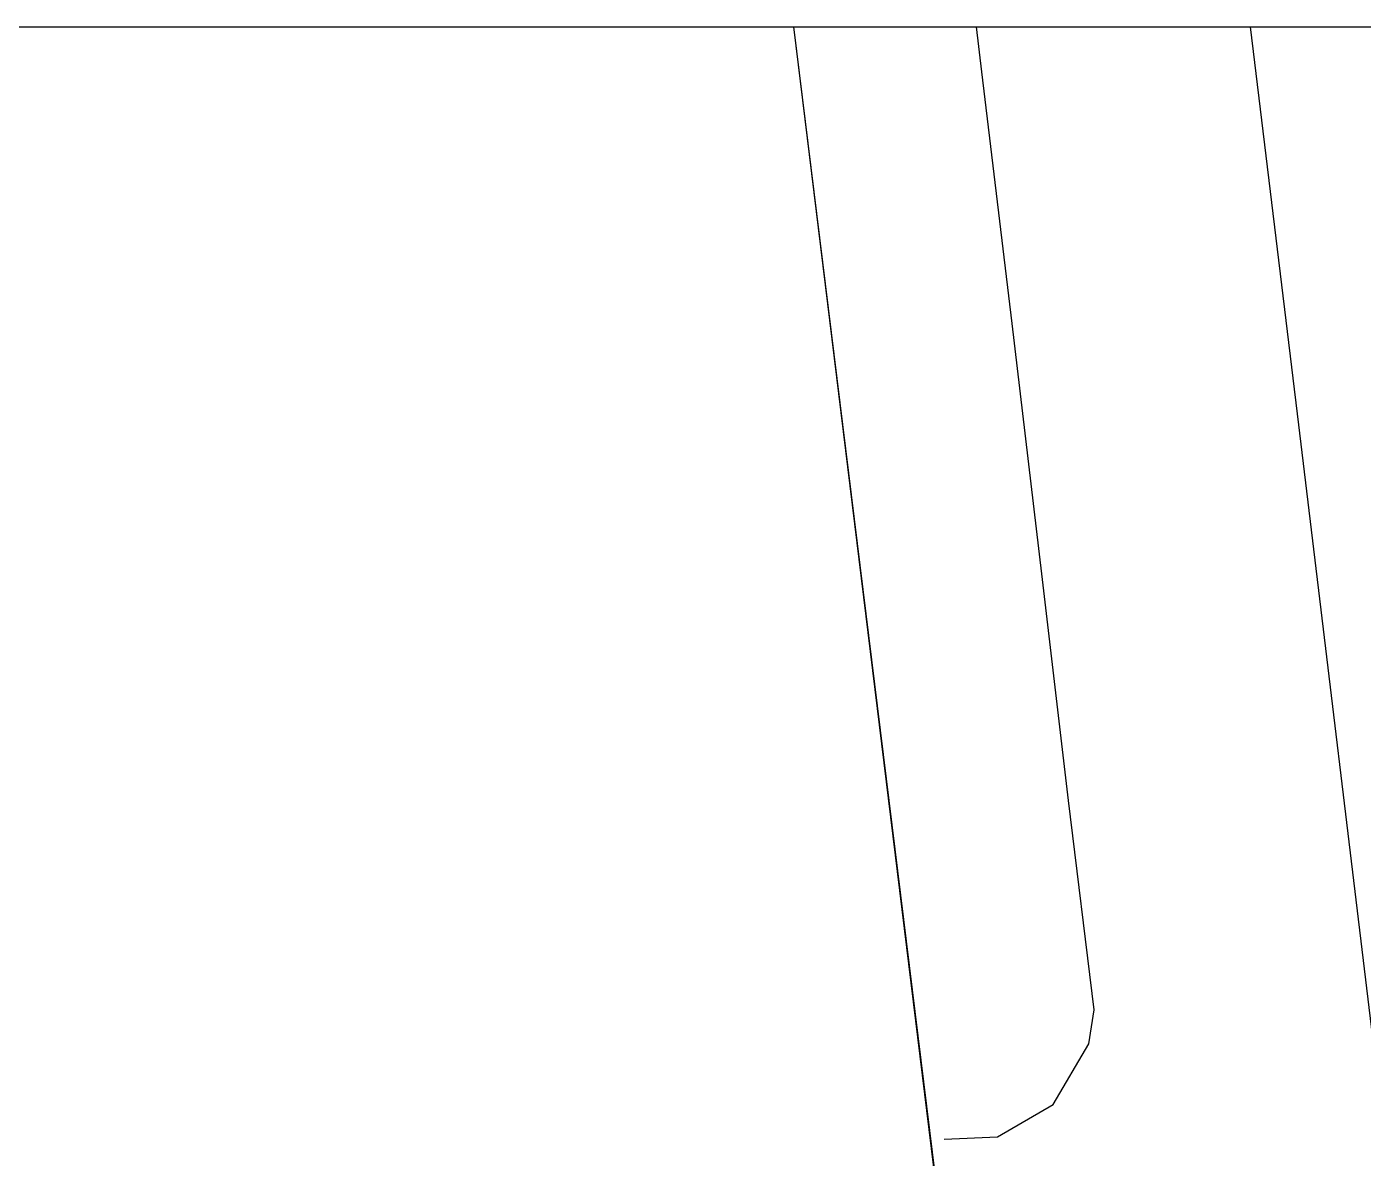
# Model space of a CAD drawing. Extents: x -15449 to 568150, y -1239737 to 53667.
# Drawn here: x 15356.91 to 15373.81, y 7613.13 to 7627.44 of the extents above; entities that cross this region are included whole.
import ezdxf

# ---------------------------------------------------------------- set-up
doc = ezdxf.new("R2010")
doc.units = 0
doc.header["$LTSCALE"] = 8
doc.layers.add('boundary line', color=1, linetype='CONTINUOUS')
doc.layers.add('KEY PLANE', color=8, linetype='CONTINUOUS')
doc.layers.add('Title Blocks', color=255, linetype='CONTINUOUS', lineweight=9)

# ---------------------------------------------------------------- blocks, each defined once
blk = doc.blocks.new('key plane')
at = {"layer": 'boundary line'}
blk.add_lwpolyline([(0, 0), (280702, 0), (280702, -206005), (0, -206005)], close=True, dxfattribs=at)
at = {"layer": 'KEY PLANE', "elevation": -113027, "flags": 128}
for points in [[(97859, 0), (104056, -50287), (14070, -52919), (11176, 0)], [(97860, 0), (104029, -50291), (59097, -51604), (14070, -52919), (11199, 0)]]:
    blk.add_lwpolyline(points, dxfattribs=at)
at = {"layer": 'KEY PLANE', "elevation": -113027}
for points in [[(103422, -41106), (105397, -41029), (107447, -39832), (108764, -37586), (108962, -36325), (108019, -28594), (107028, -20215), (105934, -10963), (104818, -1665), (104616, 0)], [(114733, 0), (116469, -14311), (119513, -39508), (123166, -69328), (125680, -88251)]]:
    blk.add_lwpolyline(points, dxfattribs=at)

msp = doc.modelspace()

# ---------------------------------------------------------------- block references
at = {"layer": 'Title Blocks', "xscale": 0.0003423013878597064, "yscale": 0.0003423013878597064, "zscale": 0.0003423013878597064}
msp.add_blockref('key plane', (15333.1067, 7627.4397), dxfattribs=at)

doc.saveas('drawing.dxf')
